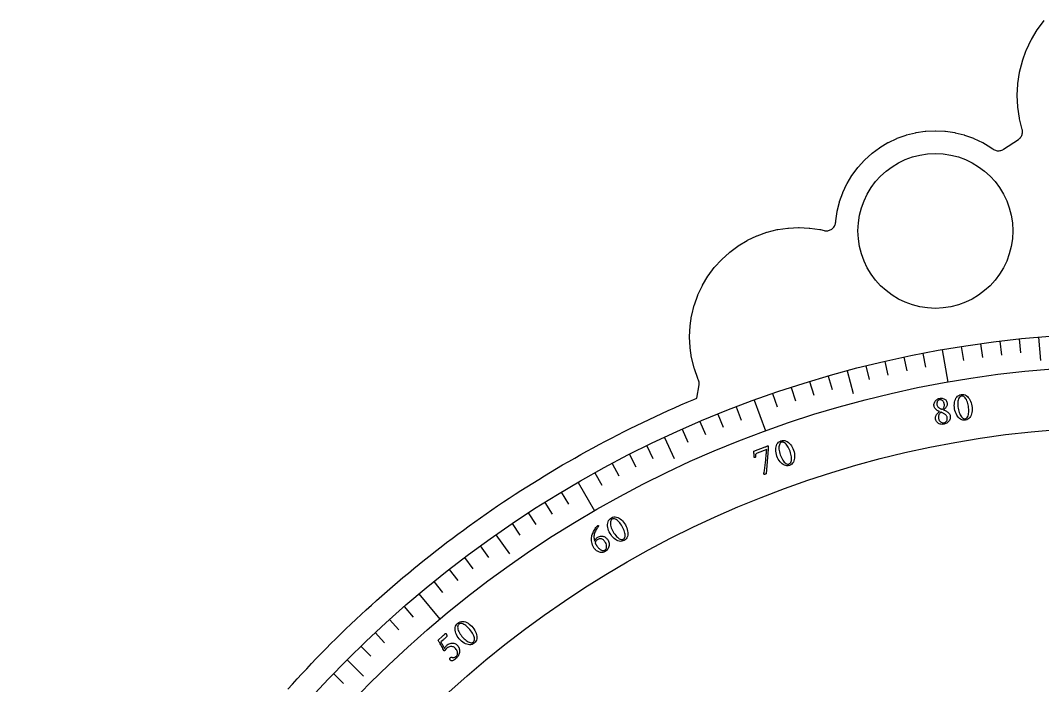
# Model space of a CAD drawing. Header units: millimetres. Extents: x -36.5 to 36.5, y -36.5 to 47.2.
# Drawn here: x -35.77 to -2.99, y 24.47 to 45.78 of the extents above; entities that cross this region are included whole.
import ezdxf

# ---------------------------------------------------------------- set-up
doc = ezdxf.new("R2010")
doc.units = ezdxf.units.MM
for name, color, linetype in [('CUT_INNER', 6, 'Continuous'), ('CUT_OUTER', 1, 'Continuous'), ('ENGRAVE', 7, 'Continuous'), ('ENGRAVE_FINE', 8, 'Continuous'), ('TEXT', 5, 'Continuous')]:
    doc.layers.add(name, color=color, linetype=linetype)

msp = doc.modelspace()

# ---------------------------------------------------------------- linework, layer by layer
at = {"layer": 'CUT_INNER'}
msp.add_circle((-6.424, 39.0373), 2.482, dxfattribs=at)
at = {"layer": 'CUT_OUTER'}
msp.add_lwpolyline([(-27.1946, 24.3455), (-27.0447, 24.5119), (-26.8938, 24.6774), (-26.7419, 24.8419), (-26.589, 25.0056), (-26.435, 25.1682), (-26.2801, 25.33), (-26.1242, 25.4907), (-25.9673, 25.6505), (-25.8094, 25.8094), (-25.6505, 25.9673), (-25.4907, 26.1242), (-25.33, 26.2801), (-25.1682, 26.435), (-25.0056, 26.589), (-24.8419, 26.7419), (-24.6774, 26.8938), (-24.5119, 27.0447), (-24.3455, 27.1946), (-24.1782, 27.3435), (-24.0099, 27.4913), (-23.8408, 27.6381), (-23.6708, 27.7839), (-23.4999, 27.9286), (-23.328, 28.0723), (-23.1554, 28.2149), (-22.9818, 28.3564), (-22.8074, 28.4969), (-22.6321, 28.6363), (-22.456, 28.7746), (-22.279, 28.9119), (-22.1012, 29.048), (-21.9225, 29.1831), (-21.743, 29.3171), (-21.5627, 29.4499), (-21.3816, 29.5817), (-21.1997, 29.7123), (-21.017, 29.8418), (-20.8335, 29.9702), (-20.6492, 30.0975), (-20.4641, 30.2236), (-20.2783, 30.3486), (-20.0917, 30.4725), (-19.9044, 30.5952), (-19.7163, 30.7168), (-19.5274, 30.8372), (-19.3378, 30.9564), (-19.1475, 31.0745), (-18.9565, 31.1914), (-18.7648, 31.3071), (-18.5723, 31.4216), (-18.3792, 31.535), (-18.1853, 31.6472), (-17.9908, 31.7582), (-17.7956, 31.868), (-17.5997, 31.9766), (-17.4032, 32.0839), (-17.206, 32.1901), (-17.0081, 32.2951), (-16.8097, 32.3988), (-16.6106, 32.5014), (-16.4108, 32.6027), (-16.2105, 32.7028), (-16.0095, 32.8016), (-15.8079, 32.8992), (-15.6058, 32.9956), (-15.403, 33.0907), (-15.1997, 33.1846), (-14.9958, 33.2773), (-14.7913, 33.3687), (-14.5863, 33.4588), (-14.3807, 33.5477), (-14.1746, 33.6353), (-14.0761, 33.6764), (-14.0054, 34.1006), (-14.0019, 34.1308), (-14.0015, 34.1611), (-14.0041, 34.1913), (-14.0098, 34.2211), (-14.0185, 34.2502), (-14.0301, 34.2782), (-14.0381, 34.2952), (-14.0438, 34.3088), (-14.1546, 34.6187), (-14.1589, 34.6328), (-14.2389, 34.9521), (-14.2418, 34.9665), (-14.29, 35.2921), (-14.2915, 35.3067), (-14.3076, 35.6354), (-14.3076, 35.6502), (-14.2915, 35.9789), (-14.29, 35.9935), (-14.2418, 36.3191), (-14.2389, 36.3335), (-14.1589, 36.6528), (-14.1546, 36.6669), (-14.0438, 36.9768), (-14.0381, 36.9904), (-13.8974, 37.2879), (-13.8905, 37.3009), (-13.7213, 37.5832), (-13.7131, 37.5954), (-13.517, 37.8598), (-13.5077, 37.8712), (-13.2866, 38.115), (-13.2762, 38.1255), (-13.0324, 38.3465), (-13.021, 38.3558), (-12.7566, 38.5519), (-12.7444, 38.5601), (-12.4621, 38.7293), (-12.4491, 38.7362), (-12.1516, 38.8769), (-12.138, 38.8826), (-11.8281, 38.9934), (-11.814, 38.9977), (-11.4947, 39.0777), (-11.4803, 39.0806), (-11.1547, 39.1288), (-11.1401, 39.1303), (-10.8114, 39.1464), (-10.7966, 39.1464), (-10.4679, 39.1303), (-10.4533, 39.1288), (-10.1277, 39.0806), (-10.1133, 39.0777), (-9.9944, 39.0479), (-9.9656, 39.0422), (-9.9363, 39.0393), (-9.9068, 39.0393), (-9.8775, 39.0422), (-9.8486, 39.0479), (-9.8205, 39.0565), (-9.7933, 39.0677), (-9.7673, 39.0816), (-9.7428, 39.098), (-9.7201, 39.1166), (-9.6993, 39.1375), (-9.6806, 39.1602), (-9.6642, 39.1847), (-9.6503, 39.2107), (-9.6391, 39.2379), (-9.6305, 39.266), (-9.6248, 39.2949), (-9.6219, 39.3242), (-9.6209, 39.3448), (-9.6195, 39.3594), (-9.5754, 39.6566), (-9.5725, 39.6711), (-9.4995, 39.9626), (-9.4952, 39.9766), (-9.394, 40.2595), (-9.3884, 40.2731), (-9.2599, 40.5448), (-9.2529, 40.5577), (-9.0985, 40.8155), (-9.0903, 40.8277), (-8.9113, 41.0691), (-8.902, 41.0804), (-8.7002, 41.3031), (-8.6898, 41.3135), (-8.4671, 41.5153), (-8.4558, 41.5246), (-8.2144, 41.7036), (-8.2022, 41.7118), (-7.9444, 41.8662), (-7.9315, 41.8732), (-7.6598, 42.0017), (-7.6462, 42.0073), (-7.3633, 42.1085), (-7.3493, 42.1128), (-7.0578, 42.1858), (-7.0433, 42.1887), (-6.7461, 42.2328), (-6.7315, 42.2342), (-6.4314, 42.2489), (-6.4166, 42.2489), (-6.1165, 42.2342), (-6.1019, 42.2328), (-5.8047, 42.1887), (-5.7902, 42.1858), (-5.4987, 42.1128), (-5.4847, 42.1085), (-5.2018, 42.0073), (-5.1882, 42.0017), (-4.9165, 41.8732), (-4.9036, 41.8662), (-4.6458, 41.7118), (-4.6336, 41.7036), (-4.581, 41.6646), (-4.5556, 41.6477), (-4.5286, 41.6334), (-4.5002, 41.622), (-4.4709, 41.6135), (-4.4408, 41.608), (-4.4104, 41.6057), (-4.3799, 41.6064), (-4.3496, 41.6102), (-4.3198, 41.6171), (-4.2909, 41.627), (-4.2632, 41.6398), (-4.2369, 41.6553), (-3.7616, 41.9695), (-3.7386, 41.9863), (-3.7174, 42.0052), (-3.698, 42.026), (-3.6807, 42.0485), (-3.6656, 42.0726), (-3.6528, 42.098), (-3.6425, 42.1245), (-3.6348, 42.1518), (-3.6297, 42.1798), (-3.6272, 42.2081), (-3.6275, 42.2365), (-3.6304, 42.2648), (-3.636, 42.2927), (-3.7213, 42.6331), (-3.7241, 42.6475), (-3.7766, 43.0014), (-3.7781, 43.0161), (-3.7956, 43.3734), (-3.7956, 43.3882), (-3.7781, 43.7455), (-3.7766, 43.7602), (-3.7241, 44.1141), (-3.7213, 44.1285), (-3.6343, 44.4756), (-3.6301, 44.4897), (-3.5095, 44.8265), (-3.5039, 44.8401), (-3.3509, 45.1636), (-3.344, 45.1765), (-3.16, 45.4834), (-3.1519, 45.4957), (-2.9387, 45.783)], dxfattribs=at)
at = {"layer": 'ENGRAVE'}
for points in [[(-3.1176, 35.6339), (-3.0522, 34.8867)], [(-6.2114, 35.2266), (-6.0291, 34.1925)], [(-9.258, 34.5512), (-9.0638, 33.8267)], [(-12.2341, 33.6128), (-11.8749, 32.6261)], [(-15.1171, 32.4186), (-14.8001, 31.7389)], [(-17.885, 30.9777), (-17.36, 30.0684)], [(-20.5168, 29.3011), (-20.0866, 28.6867)], [(-22.9925, 27.4014), (-22.3176, 26.5971)], [(-25.2932, 25.2932), (-24.7629, 24.7629)]]:
    msp.add_lwpolyline(points, dxfattribs=at)
for radius in [35.77, 35.77, 34.72, 32.77, 32.77]:
    msp.add_circle((0, 0), radius, dxfattribs=at)
at = {"layer": 'ENGRAVE_FINE'}
for points in [[(-4.9782, 35.4219), (-4.9156, 34.9763)], [(-4.3593, 35.5034), (-4.3044, 35.0567)], [(-3.739, 35.574), (-3.6919, 35.1265)], [(-6.8252, 35.1128), (-6.7394, 34.6711)], [(-5.5957, 35.3296), (-5.5253, 34.8852)], [(-8.0465, 34.8532), (-7.9453, 34.4148)], [(-7.437, 34.9883), (-7.3434, 34.5482)], [(-8.6535, 34.7075), (-8.5447, 34.2708)], [(-10.4581, 34.207), (-10.3266, 33.7767)], [(-9.8595, 34.3843), (-9.7355, 33.9518)], [(-11.6456, 33.8212), (-11.4991, 33.3957)], [(-11.0535, 34.0193), (-10.9145, 33.5913)], [(-13.3997, 33.1654), (-13.2311, 32.7481)], [(-12.8188, 33.3942), (-12.6576, 32.9741)], [(-13.9765, 32.9265), (-13.8006, 32.5122)], [(-14.549, 32.6775), (-14.3659, 32.2664)], [(-15.6805, 32.1499), (-15.4833, 31.7454)], [(-16.2392, 31.8713), (-16.0349, 31.4704)], [(-16.793, 31.583), (-16.5817, 31.1857)], [(-17.3416, 31.2851), (-17.1235, 30.8916)], [(-18.4229, 30.6609), (-18.1911, 30.2751)], [(-18.9552, 30.3347), (-18.7167, 29.9531)], [(-19.4817, 29.9992), (-19.2367, 29.6218)], [(-20.0023, 29.6547), (-19.7507, 29.2816)], [(-21.0251, 28.9385), (-20.7606, 28.5745)], [(-21.5269, 28.5672), (-21.2561, 28.2078)], [(-22.0222, 28.1871), (-21.7452, 27.8325)], [(-22.5108, 27.7985), (-22.2276, 27.4488)], [(-23.4672, 26.996), (-23.172, 26.6563)], [(-23.9348, 26.5823), (-23.6337, 26.2479)], [(-24.3951, 26.1605), (-24.0882, 25.8314)], [(-24.8479, 25.7308), (-24.5353, 25.4071)], [(-25.7308, 24.8479), (-25.4071, 24.5353)]]:
    msp.add_lwpolyline(points, dxfattribs=at)
at = {"layer": 'TEXT'}
for points in [[(-5.5958, 33.79), (-5.5513, 33.7938), (-5.5093, 33.7899), (-5.4697, 33.7784), (-5.4325, 33.7592), (-5.3982, 33.7336), (-5.3669, 33.7028), (-5.3388, 33.6667), (-5.3137, 33.6253), (-5.2921, 33.5798), (-5.2742, 33.5315), (-5.26, 33.4804), (-5.2495, 33.4265), (-5.243, 33.3719), (-5.2409, 33.3188), (-5.2432, 33.2674), (-5.25, 33.2175), (-5.261, 33.1703), (-5.2764, 33.1271), (-5.2961, 33.0879), (-5.3202, 33.0527), (-5.3486, 33.0227), (-5.3814, 32.9992), (-5.4186, 32.9822), (-5.4603, 32.9717), (-5.502, 32.9684), (-5.542, 32.9726), (-5.5804, 32.9843), (-5.617, 33.0035), (-5.6515, 33.0291), (-5.6831, 33.0598), (-5.7119, 33.0957), (-5.7379, 33.1367), (-5.7606, 33.1817), (-5.7796, 33.2296), (-5.7949, 33.2805), (-5.8064, 33.3342), (-5.8138, 33.3887), (-5.8167, 33.4417), (-5.8151, 33.4932), (-5.809, 33.5433), (-5.7983, 33.5906), (-5.783, 33.6339), (-5.763, 33.6732), (-5.7384, 33.7086), (-5.7093, 33.7387), (-5.6758, 33.7623), (-5.6379, 33.7794), (-5.5958, 33.79)], [(-6.2925, 33.6699), (-6.2638, 33.6738), (-6.2359, 33.6748), (-6.2087, 33.6727), (-6.1822, 33.6676), (-6.1571, 33.6595), (-6.134, 33.6486), (-6.1128, 33.6347), (-6.0935, 33.618), (-6.0769, 33.5984), (-6.0635, 33.5759), (-6.0533, 33.5504), (-6.0463, 33.5221), (-6.0435, 33.4979), (-6.0439, 33.4749), (-6.0476, 33.453), (-6.0544, 33.4321), (-6.0637, 33.4124), (-6.0743, 33.3937), (-6.0864, 33.3761), (-6.1, 33.3595), (-6.1142, 33.344), (-6.1281, 33.3296), (-6.1418, 33.3162), (-6.1552, 33.3038), (-6.1584, 33.3017), (-6.1592, 33.2997), (-6.1576, 33.2978), (-6.1538, 33.296), (-6.1322, 33.2884), (-6.1104, 33.2792), (-6.0884, 33.2683), (-6.0662, 33.2558), (-6.0447, 33.2418), (-6.0246, 33.2265), (-6.006, 33.2099), (-5.9888, 33.1921), (-5.9739, 33.1731), (-5.9621, 33.153), (-5.9535, 33.1319), (-5.9478, 33.1097), (-5.9444, 33.0783), (-5.9454, 33.0478), (-5.9509, 33.0182), (-5.9609, 32.9894), (-5.9747, 32.9622), (-5.9916, 32.9371), (-6.0116, 32.9142), (-6.0348, 32.8935), (-6.0603, 32.8756), (-6.0875, 32.8612), (-6.1165, 32.8501), (-6.1471, 32.8425), (-6.1806, 32.8379), (-6.2128, 32.8369), (-6.2438, 32.8394), (-6.2736, 32.8455), (-6.3015, 32.8549), (-6.327, 32.8674), (-6.35, 32.8831), (-6.3706, 32.902), (-6.3883, 32.9237), (-6.4026, 32.9479), (-6.4135, 32.9745), (-6.4211, 33.0037), (-6.4239, 33.0241), (-6.4243, 33.044), (-6.4222, 33.0634), (-6.4176, 33.0823), (-6.4111, 33.1005), (-6.4033, 33.118), (-6.3942, 33.1347), (-6.3837, 33.1506), (-6.3724, 33.1657), (-6.3609, 33.1799), (-6.349, 33.193), (-6.3369, 33.2052), (-6.3252, 33.2165), (-6.3145, 33.2266), (-6.3049, 33.2357), (-6.2964, 33.2438), (-6.2948, 33.2461), (-6.2945, 33.2479), (-6.2954, 33.2493), (-6.2976, 33.2503), (-6.3126, 33.2564), (-6.3284, 33.2641), (-6.3452, 33.2734), (-6.3628, 33.2842), (-6.3805, 33.2966), (-6.3972, 33.3103), (-6.4131, 33.3255), (-6.4281, 33.3422), (-6.4413, 33.3603), (-6.4521, 33.3798), (-6.4604, 33.4009), (-6.4661, 33.4235), (-6.4695, 33.4505), (-6.4689, 33.4773), (-6.4645, 33.5039), (-6.4561, 33.5302), (-6.4444, 33.5554), (-6.4299, 33.579), (-6.4126, 33.6008), (-6.3924, 33.6209), (-6.3699, 33.6384), (-6.3458, 33.6524), (-6.32, 33.6629), (-6.2925, 33.6699)], [(-6.2908, 33.6246), (-6.3125, 33.6179), (-6.3315, 33.6063), (-6.3477, 33.5898), (-6.3613, 33.5684), (-6.3713, 33.544), (-6.3768, 33.5185), (-6.378, 33.4918), (-6.3747, 33.4638), (-6.3689, 33.4411), (-6.3606, 33.4207), (-6.3498, 33.4028), (-6.3364, 33.3872), (-6.3215, 33.3737), (-6.3058, 33.362), (-6.2893, 33.352), (-6.272, 33.3437), (-6.255, 33.3366), (-6.2391, 33.3301), (-6.2243, 33.3242), (-6.2107, 33.319), (-6.2091, 33.3187), (-6.2072, 33.3186), (-6.205, 33.3188), (-6.2026, 33.3191), (-6.202, 33.3192), (-6.2016, 33.3193), (-6.2014, 33.3194), (-6.2013, 33.3194), (-6.1994, 33.3198), (-6.1978, 33.3204), (-6.1963, 33.3211), (-6.195, 33.3219), (-6.179, 33.3391), (-6.1652, 33.3576), (-6.1536, 33.3773), (-6.1443, 33.3983), (-6.1377, 33.4205), (-6.1343, 33.4437), (-6.1342, 33.468), (-6.1374, 33.4934), (-6.1417, 33.5119), (-6.1479, 33.5297), (-6.1559, 33.5468), (-6.1658, 33.5633), (-6.1772, 33.5786), (-6.1899, 33.592), (-6.204, 33.6038), (-6.2193, 33.6138), (-6.2358, 33.6213), (-6.2532, 33.6256), (-6.2715, 33.6267), (-6.2908, 33.6246)], [(-5.5814, 33.7443), (-5.607, 33.7369), (-5.6298, 33.7237), (-5.6495, 33.7047), (-5.6664, 33.68), (-5.6802, 33.6504), (-5.6912, 33.6171), (-5.6991, 33.58), (-5.7041, 33.5392), (-5.7062, 33.4955), (-5.7052, 33.45), (-5.7011, 33.4027), (-5.6941, 33.3536), (-5.6845, 33.3054), (-5.6727, 33.2598), (-5.6586, 33.2166), (-5.6423, 33.1758), (-5.6244, 33.1385), (-5.6052, 33.1057), (-5.585, 33.0773), (-5.5636, 33.0534), (-5.5415, 33.0349), (-5.5191, 33.0227), (-5.4963, 33.017), (-5.4732, 33.0177), (-5.4465, 33.0254), (-5.4232, 33.039), (-5.4034, 33.0585), (-5.387, 33.084), (-5.3739, 33.1143), (-5.3637, 33.1485), (-5.3566, 33.1866), (-5.3525, 33.2285), (-5.3512, 33.273), (-5.3525, 33.319), (-5.3564, 33.3663), (-5.3631, 33.4151), (-5.3722, 33.4638), (-5.3834, 33.5095), (-5.3968, 33.5523), (-5.4124, 33.5922), (-5.4297, 33.6284), (-5.4484, 33.6602), (-5.4684, 33.6876), (-5.4897, 33.7106), (-5.512, 33.7283), (-5.5347, 33.7398), (-5.5578, 33.7451), (-5.5814, 33.7443)], [(-6.1531, 32.8884), (-6.1242, 32.8963), (-6.0993, 32.9084), (-6.0785, 32.9249), (-6.0616, 32.9456), (-6.0494, 32.9695), (-6.0423, 32.9957), (-6.0404, 33.0241), (-6.0436, 33.0548), (-6.0485, 33.0737), (-6.056, 33.0916), (-6.0662, 33.1083), (-6.0791, 33.124), (-6.0936, 33.1386), (-6.109, 33.1521), (-6.1252, 33.1643), (-6.1422, 33.1754), (-6.1593, 33.1854), (-6.1756, 33.1942), (-6.1913, 33.2019), (-6.2062, 33.2085), (-6.2194, 33.2139), (-6.2299, 33.2181), (-6.2376, 33.2212), (-6.2426, 33.2231), (-6.2453, 33.2238), (-6.2475, 33.2242), (-6.2494, 33.2243), (-6.2509, 33.2242), (-6.2527, 33.2238), (-6.2541, 33.2233), (-6.2552, 33.2227), (-6.2559, 33.222), (-6.277, 33.2006), (-6.2943, 33.1788), (-6.308, 33.1565), (-6.3179, 33.1337), (-6.3242, 33.1097), (-6.327, 33.084), (-6.3264, 33.0563), (-6.3223, 33.0268), (-6.3162, 33.0021), (-6.3079, 32.9797), (-6.2974, 32.9597), (-6.2847, 32.942), (-6.2704, 32.9267), (-6.2551, 32.9139), (-6.2389, 32.9035), (-6.2218, 32.8956), (-6.2043, 32.8901), (-6.187, 32.887), (-6.1699, 32.8865), (-6.1531, 32.8884)], [(-11.8794, 32.1129), (-11.8672, 32.1175), (-11.8547, 32.1225), (-11.8418, 32.1279), (-11.8285, 32.1338), (-11.8163, 32.1391), (-11.8069, 32.1433), (-11.8003, 32.1461), (-11.7964, 32.1477), (-11.7929, 32.1482), (-11.7897, 32.1469), (-11.787, 32.144), (-11.7848, 32.1393), (-11.783, 32.1322), (-11.7822, 32.1235), (-11.7824, 32.1131), (-11.7836, 32.1011), (-11.7853, 32.0879), (-11.787, 32.0744), (-11.7887, 32.0604), (-11.7904, 32.0459), (-11.8556, 31.2487), (-11.8571, 31.2463), (-11.8594, 31.2441), (-11.8625, 31.2421), (-11.8664, 31.2404), (-11.8737, 31.2381), (-11.882, 31.2364), (-11.8915, 31.2352), (-11.902, 31.2346), (-11.9119, 31.2348), (-11.9194, 31.2362), (-11.9246, 31.2388), (-11.9275, 31.2425), (-11.9212, 31.2731), (-11.915, 31.3065), (-11.909, 31.3427), (-11.9032, 31.3816), (-11.8974, 31.4224), (-11.8917, 31.4642), (-11.8861, 31.507), (-11.8805, 31.5508), (-11.8751, 31.5949), (-11.8701, 31.6386), (-11.8653, 31.6817), (-11.8608, 31.7244), (-11.8567, 31.7659), (-11.8528, 31.8054), (-11.8492, 31.8429), (-11.8459, 31.8785), (-11.8429, 31.9113), (-11.8402, 31.9407), (-11.8378, 31.9666), (-11.8357, 31.9891), (-11.834, 32.0073), (-11.8328, 32.0202), (-11.8321, 32.028), (-11.8318, 32.0306), (-12.1424, 31.9142), (-12.1589, 31.9063), (-12.1721, 31.8965), (-12.1821, 31.8847), (-12.1889, 31.8711), (-12.1931, 31.8549), (-12.1954, 31.8357), (-12.1958, 31.8136), (-12.1944, 31.7884), (-12.1946, 31.7847), (-12.1966, 31.7812), (-12.2006, 31.7781), (-12.2065, 31.7753), (-12.2087, 31.7747), (-12.2116, 31.7741), (-12.2151, 31.7736), (-12.2193, 31.7732), (-12.2235, 31.773), (-12.2272, 31.773), (-12.2304, 31.7732), (-12.233, 31.7736), (-12.2345, 31.8014), (-12.2364, 31.8294), (-12.2385, 31.8574), (-12.241, 31.8857), (-12.2436, 31.9124), (-12.2461, 31.9358), (-12.2485, 31.956), (-12.2508, 31.973)], [(-11.3783, 32.305), (-11.3352, 32.3164), (-11.2931, 32.3199), (-11.2521, 32.3154), (-11.2122, 32.303), (-11.1739, 32.2838), (-11.1378, 32.2588), (-11.1038, 32.2281), (-11.072, 32.1917), (-11.0428, 32.1507), (-11.0168, 32.1063), (-10.9939, 32.0584), (-10.9741, 32.0071), (-10.9583, 31.9545), (-10.947, 31.9026), (-10.9404, 31.8515), (-10.9384, 31.8012), (-10.9411, 31.7528), (-10.9487, 31.7076), (-10.9613, 31.6656), (-10.9789, 31.6267), (-11.0016, 31.5922), (-11.0298, 31.5634), (-11.0636, 31.5402), (-11.1028, 31.5226), (-11.1433, 31.5121), (-11.1835, 31.5093), (-11.2233, 31.5142), (-11.2627, 31.5268), (-11.3011, 31.546), (-11.3375, 31.5707), (-11.3721, 31.601), (-11.4048, 31.6369), (-11.4351, 31.6773), (-11.4621, 31.7212), (-11.486, 31.7686), (-11.5066, 31.8195), (-11.5234, 31.8719), (-11.5354, 31.9236), (-11.5428, 31.9746), (-11.5455, 32.0249), (-11.5431, 32.0734), (-11.5356, 32.1187), (-11.5227, 32.1609), (-11.5046, 32.2), (-11.4812, 32.2347), (-11.4523, 32.2638), (-11.418, 32.2872), (-11.3783, 32.305)], [(-11.3562, 32.2624), (-11.3802, 32.2507), (-11.4003, 32.2338), (-11.4165, 32.2117), (-11.4287, 32.1843), (-11.4373, 32.1528), (-11.4422, 32.1181), (-11.4437, 32.0802), (-11.4415, 32.0391), (-11.4359, 31.9958), (-11.427, 31.9512), (-11.4148, 31.9053), (-11.3994, 31.8581), (-11.3816, 31.8124), (-11.362, 31.7694), (-11.3407, 31.7293), (-11.3175, 31.692), (-11.2934, 31.6584), (-11.2688, 31.6294), (-11.244, 31.605), (-11.2187, 31.5851), (-11.1937, 31.5707), (-11.1695, 31.5627), (-11.1461, 31.561), (-11.1235, 31.5657), (-11.0985, 31.5779), (-11.078, 31.5953), (-11.0619, 31.618), (-11.0502, 31.6459), (-11.0425, 31.6781), (-11.0384, 31.7135), (-11.038, 31.7522), (-11.0412, 31.7942), (-11.0477, 31.8383), (-11.0569, 31.8833), (-11.0691, 31.9293), (-11.0841, 31.9762), (-11.1015, 32.0225), (-11.1205, 32.0656), (-11.1411, 32.1054), (-11.1634, 32.142), (-11.1867, 32.1746), (-11.2106, 32.2027), (-11.2351, 32.2262), (-11.2601, 32.2451), (-11.2851, 32.2587), (-11.3095, 32.2661), (-11.3332, 32.2674), (-11.3562, 32.2624)], [(-16.8152, 29.8384), (-16.7747, 29.8571), (-16.7338, 29.8678), (-16.6927, 29.8705), (-16.6512, 29.8653), (-16.6102, 29.853), (-16.5703, 29.8347), (-16.5315, 29.8103), (-16.4938, 29.78), (-16.4579, 29.7447), (-16.4246, 29.7055), (-16.3937, 29.6623), (-16.3654, 29.6152), (-16.3406, 29.5661), (-16.3206, 29.517), (-16.3052, 29.4678), (-16.2944, 29.4186), (-16.2887, 29.3705), (-16.2884, 29.3247), (-16.2935, 29.2811), (-16.304, 29.2398), (-16.3204, 29.2019), (-16.3432, 29.1686), (-16.3724, 29.1399), (-16.4079, 29.1157), (-16.446, 29.0984), (-16.4851, 29.0886), (-16.5251, 29.0865), (-16.5662, 29.092), (-16.6073, 29.1043), (-16.6475, 29.1223), (-16.6868, 29.1462), (-16.7253, 29.1758), (-16.762, 29.2103), (-16.7963, 29.2489), (-16.828, 29.2914), (-16.8572, 29.338), (-16.8828, 29.3867), (-16.9036, 29.4355), (-16.9198, 29.4845), (-16.9311, 29.5336), (-16.9373, 29.5817), (-16.9377, 29.6276), (-16.9324, 29.6714), (-16.9213, 29.7131), (-16.9043, 29.7513), (-16.8809, 29.785), (-16.8512, 29.814), (-16.8152, 29.8384)], [(-17.2538, 29.2199), (-17.225, 29.2351), (-17.1969, 29.2462), (-17.1697, 29.2531), (-17.1432, 29.2559), (-17.1177, 29.2554), (-17.0933, 29.2521), (-17.07, 29.2462), (-17.0479, 29.2376), (-17.0271, 29.2269), (-17.0077, 29.2148), (-16.9896, 29.2014), (-16.973, 29.1866), (-16.958, 29.1711), (-16.9448, 29.1558), (-16.9335, 29.1407), (-16.924, 29.1258), (-16.9083, 29.0945), (-16.897, 29.062), (-16.8901, 29.0284), (-16.8875, 28.9937), (-16.8891, 28.959), (-16.8947, 28.9254), (-16.9044, 28.8928), (-16.918, 28.8613), (-16.9357, 28.8319), (-16.9573, 28.8056), (-16.9828, 28.7824), (-17.0124, 28.7622), (-17.0374, 28.7492), (-17.0628, 28.7398), (-17.0887, 28.7337), (-17.115, 28.7312), (-17.1413, 28.7316), (-17.1673, 28.7347), (-17.1928, 28.7404), (-17.2179, 28.7488), (-17.2424, 28.7595), (-17.2658, 28.7722), (-17.2883, 28.7869), (-17.3098, 28.8036), (-17.3299, 28.8219), (-17.348, 28.8412), (-17.3642, 28.8616), (-17.3784, 28.8831), (-17.4019, 28.926), (-17.4212, 28.9697), (-17.4365, 29.0144), (-17.4477, 29.06), (-17.4544, 29.1058), (-17.4566, 29.1511), (-17.4541, 29.1959), (-17.447, 29.2402), (-17.4387, 29.2737), (-17.4285, 29.3073), (-17.4161, 29.3409), (-17.4017, 29.3745), (-17.3858, 29.4076), (-17.3687, 29.4396), (-17.3506, 29.4705), (-17.3314, 29.5002), (-17.3115, 29.5282), (-17.2915, 29.5538), (-17.2713, 29.577), (-17.2509, 29.5977), (-17.2468, 29.5991), (-17.2424, 29.5983), (-17.2377, 29.5956), (-17.2329, 29.5907), (-17.2283, 29.5852), (-17.2246, 29.5805), (-17.2217, 29.5765), (-17.2196, 29.5733), (-17.2345, 29.5562), (-17.25, 29.5372), (-17.266, 29.5164), (-17.2825, 29.4937), (-17.2989, 29.4692), (-17.3142, 29.443), (-17.3287, 29.415), (-17.3421, 29.3853), (-17.3538, 29.3539), (-17.3631, 29.321), (-17.3698, 29.2866), (-17.3741, 29.2506), (-17.3752, 29.2132), (-17.3724, 29.1743), (-17.3659, 29.134), (-17.3555, 29.0921), (-17.3469, 29.1124), (-17.3367, 29.1319), (-17.3248, 29.1505), (-17.3112, 29.1683), (-17.2968, 29.1846), (-17.2825, 29.1986), (-17.2681, 29.2104), (-17.2538, 29.2199)], [(-16.786, 29.8003), (-16.8076, 29.7846), (-16.8244, 29.7644), (-16.8365, 29.7398), (-16.8439, 29.7108), (-16.8468, 29.6783), (-16.8457, 29.6433), (-16.8405, 29.6057), (-16.8312, 29.5656), (-16.8182, 29.5239), (-16.8017, 29.4815), (-16.7817, 29.4384), (-16.7583, 29.3946), (-16.7328, 29.3527), (-16.7061, 29.3138), (-16.6781, 29.278), (-16.6489, 29.2453), (-16.6192, 29.2164), (-16.59, 29.1921), (-16.5613, 29.1723), (-16.533, 29.1572), (-16.5059, 29.1473), (-16.4807, 29.1436), (-16.4573, 29.146), (-16.4358, 29.1545), (-16.4133, 29.1709), (-16.3961, 29.1916), (-16.3842, 29.2167), (-16.3775, 29.2463), (-16.3756, 29.2793), (-16.3777, 29.3149), (-16.384, 29.3531), (-16.3945, 29.3939), (-16.4085, 29.4362), (-16.4254, 29.4789), (-16.4454, 29.5221), (-16.4683, 29.5657), (-16.4935, 29.6083), (-16.5197, 29.6474), (-16.5469, 29.683), (-16.5752, 29.7152), (-16.6038, 29.7432), (-16.6322, 29.7667), (-16.6604, 29.7856), (-16.6883, 29.8), (-16.7153, 29.809), (-16.7406, 29.8121), (-16.7642, 29.8092), (-16.786, 29.8003)], [(-17.3356, 29.038), (-17.3312, 29.0282), (-17.3266, 29.0184), (-17.3217, 29.0085), (-17.3167, 28.9986), (-17.3114, 28.9887), (-17.306, 28.9788), (-17.3005, 28.9691), (-17.2948, 28.9594), (-17.283, 28.9408), (-17.27, 28.9224), (-17.2557, 28.9041), (-17.2402, 28.886), (-17.2238, 28.8687), (-17.2067, 28.8526), (-17.189, 28.838), (-17.1707, 28.8246), (-17.152, 28.8131), (-17.1332, 28.8037), (-17.1144, 28.7967), (-17.0955, 28.7919), (-17.0768, 28.7899), (-17.0588, 28.7912), (-17.0415, 28.7958), (-17.0248, 28.8038), (-17.0014, 28.8219), (-16.9839, 28.8448), (-16.9726, 28.8725), (-16.9673, 28.9051), (-16.968, 28.9404), (-16.9748, 28.9763), (-16.9876, 29.0129), (-17.0066, 29.0502), (-17.0212, 29.0731), (-17.0371, 29.0942), (-17.0543, 29.1133), (-17.0728, 29.1306), (-17.0924, 29.1453), (-17.1129, 29.1568), (-17.1343, 29.165), (-17.1566, 29.1701), (-17.1797, 29.1712), (-17.2034, 29.1678), (-17.2276, 29.1598), (-17.2524, 29.1472), (-17.2645, 29.1395), (-17.2766, 29.1304), (-17.2888, 29.12), (-17.3011, 29.1084), (-17.3125, 29.0947), (-17.3221, 29.0785), (-17.3298, 29.0595), (-17.3356, 29.038)], [(-21.7411, 26.4651), (-21.7045, 26.4906), (-21.6661, 26.5083), (-21.6261, 26.5181), (-21.5843, 26.5201), (-21.5418, 26.5151), (-21.4993, 26.504), (-21.4568, 26.4868), (-21.4145, 26.4635), (-21.373, 26.4349), (-21.3334, 26.4021), (-21.2955, 26.3649), (-21.2594, 26.3234), (-21.2265, 26.2794), (-21.1982, 26.2345), (-21.1745, 26.1888), (-21.1553, 26.1422), (-21.1413, 26.0958), (-21.1331, 26.0507), (-21.1306, 26.0069), (-21.1337, 25.9644), (-21.1433, 25.9242), (-21.16, 25.8875), (-21.1837, 25.8541), (-21.2146, 25.8242), (-21.2491, 25.8005), (-21.2858, 25.7841), (-21.3249, 25.7751), (-21.3663, 25.7734), (-21.4089, 25.7783), (-21.4516, 25.7891), (-21.4945, 25.8057), (-21.5375, 25.8282), (-21.5797, 25.8559), (-21.6201, 25.8879), (-21.6588, 25.9243), (-21.6956, 25.9651), (-21.7292, 26.0086), (-21.7583, 26.053), (-21.7826, 26.0984), (-21.8024, 26.1448), (-21.8167, 26.1911), (-21.8251, 26.2363), (-21.8275, 26.2804), (-21.8239, 26.3233), (-21.8137, 26.3639), (-21.7965, 26.4011), (-21.7723, 26.4349), (-21.7411, 26.4651)], [(-21.7058, 26.4327), (-21.7243, 26.4135), (-21.7374, 26.3907), (-21.745, 26.3644), (-21.7472, 26.3345), (-21.7444, 26.302), (-21.7372, 26.2677), (-21.7256, 26.2316), (-21.7095, 26.1937), (-21.6894, 26.1549), (-21.6658, 26.116), (-21.6387, 26.077), (-21.608, 26.038), (-21.5757, 26.0011), (-21.5426, 25.9674), (-21.5088, 25.9371), (-21.4743, 25.9099), (-21.4401, 25.8866), (-21.4071, 25.8678), (-21.3754, 25.8533), (-21.3449, 25.8433), (-21.3165, 25.8383), (-21.291, 25.839), (-21.2684, 25.8454), (-21.2488, 25.8576), (-21.2295, 25.8776), (-21.2161, 25.901), (-21.2087, 25.9278), (-21.2073, 25.958), (-21.2111, 25.9909), (-21.2194, 26.0256), (-21.2322, 26.0621), (-21.2496, 26.1005), (-21.2707, 26.1397), (-21.2949, 26.1788), (-21.322, 26.2179), (-21.3521, 26.2568), (-21.3843, 26.2944), (-21.4169, 26.3284), (-21.4499, 26.3587), (-21.4834, 26.3855), (-21.5164, 26.4082), (-21.5485, 26.4264), (-21.5795, 26.4401), (-21.6095, 26.4493), (-21.6376, 26.4535), (-21.6631, 26.4522), (-21.6858, 26.4452), (-21.7058, 26.4327)], [(-22.0818, 25.7661), (-22.0522, 25.7886), (-22.0221, 25.8059), (-21.9913, 25.818), (-21.96, 25.825), (-21.9289, 25.8275), (-21.8987, 25.8263), (-21.8694, 25.8213), (-21.841, 25.8127), (-21.8143, 25.8009), (-21.7901, 25.7864), (-21.7685, 25.7693), (-21.7494, 25.7494), (-21.73, 25.7237), (-21.7142, 25.6969), (-21.7023, 25.669), (-21.694, 25.64), (-21.689, 25.6105), (-21.6871, 25.581), (-21.6881, 25.5516), (-21.6922, 25.5222), (-21.699, 25.4932), (-21.7083, 25.465), (-21.7201, 25.4375), (-21.7343, 25.4109), (-21.7507, 25.3855), (-21.7689, 25.3617), (-21.7889, 25.3396), (-21.8108, 25.3192), (-21.8211, 25.3109), (-21.8332, 25.3023), (-21.847, 25.2933), (-21.8626, 25.284), (-21.8791, 25.2753), (-21.8956, 25.2679), (-21.9122, 25.2619), (-21.9287, 25.2573), (-21.9327, 25.2574), (-21.938, 25.258), (-21.9447, 25.2592), (-21.9527, 25.2609), (-21.961, 25.2634), (-21.9684, 25.267), (-21.9749, 25.2715), (-21.9805, 25.2769), (-21.9884, 25.2876), (-21.9938, 25.2985), (-21.9969, 25.3099), (-21.9975, 25.3215), (-21.996, 25.3328), (-21.9927, 25.3428), (-21.9875, 25.3515), (-21.9805, 25.359), (-21.9702, 25.3662), (-21.9594, 25.3705), (-21.9479, 25.372), (-21.9358, 25.3707), (-21.9236, 25.3681), (-21.9116, 25.3661), (-21.9, 25.3645), (-21.8888, 25.3634), (-21.8759, 25.3632), (-21.8633, 25.3647), (-21.8509, 25.3678), (-21.8387, 25.3726), (-21.827, 25.3785), (-21.8159, 25.385), (-21.8055, 25.3922), (-21.7957, 25.4), (-21.7835, 25.412), (-21.7728, 25.4259), (-21.7636, 25.4417), (-21.7558, 25.4593), (-21.7504, 25.4786), (-21.748, 25.4994), (-21.7487, 25.5216), (-21.7525, 25.5454), (-21.7601, 25.5703), (-21.7724, 25.5962), (-21.7893, 25.6229), (-21.8109, 25.6506), (-21.8252, 25.6655), (-21.8418, 25.6791), (-21.8606, 25.6913), (-21.8816, 25.7021), (-21.9044, 25.7107), (-21.9284, 25.716), (-21.9537, 25.718), (-21.9802, 25.7168), (-22.0076, 25.7112), (-22.0354, 25.7002), (-22.0635, 25.6837), (-22.092, 25.6618), (-22.1005, 25.654), (-22.1098, 25.6444), (-22.1201, 25.6331), (-22.1313, 25.62), (-22.1419, 25.6068), (-22.1504, 25.595), (-22.1569, 25.5847), (-22.1613, 25.5757), (-22.163, 25.5748), (-22.1652, 25.5744), (-22.1677, 25.5746), (-22.1707, 25.5755), (-22.1738, 25.5768), (-22.1766, 25.5784), (-22.1791, 25.5804), (-22.1814, 25.5828), (-22.1997, 25.6149), (-22.2179, 25.6471), (-22.2361, 25.6793), (-22.2543, 25.7115), (-22.2722, 25.7432), (-22.2894, 25.7738), (-22.306, 25.8033), (-22.322, 25.8317), (-22.337, 25.8582), (-22.3507, 25.882), (-22.3631, 25.9032), (-22.3741, 25.9217), (-22.2276, 26.0475), (-22.2174, 26.0564), (-22.2073, 26.0656), (-22.1973, 26.0752), (-22.1874, 26.0851), (-22.178, 26.0949), (-22.1696, 26.104), (-22.1621, 26.1124), (-22.1555, 26.1201), (-22.1502, 26.1265), (-22.1463, 26.1311), (-22.1441, 26.1338), (-22.1433, 26.1347), (-22.1396, 26.1354), (-22.1362, 26.136), (-22.1331, 26.1365), (-22.1303, 26.1371), (-22.1278, 26.1373), (-22.1255, 26.1368), (-22.1235, 26.1358), (-22.1216, 26.1341), (-22.1201, 26.1318), (-22.118, 26.1279), (-22.1153, 26.1224), (-22.112, 26.1154), (-22.1085, 26.1073), (-22.1052, 26.0985), (-22.1019, 26.0891), (-22.0988, 26.0791), (-22.0961, 26.0689), (-22.0941, 26.0588), (-22.0929, 26.0491), (-22.0924, 26.0395), (-22.1023, 26.0294), (-22.1132, 26.0185), (-22.125, 26.0066), (-22.1379, 25.9939), (-22.1521, 25.9804), (-22.1677, 25.966), (-22.1848, 25.9507), (-22.2033, 25.9346), (-22.2865, 25.8632), (-22.272, 25.8372), (-22.2573, 25.8111), (-22.2423, 25.7849), (-22.2271, 25.7585), (-22.2121, 25.7324), (-22.1976, 25.7067), (-22.1836, 25.6816), (-22.1702, 25.657), (-22.1627, 25.6702), (-22.1533, 25.6844), (-22.1421, 25.6997), (-22.129, 25.716), (-22.1156, 25.7318), (-22.1032, 25.7454), (-22.092, 25.7568), (-22.0818, 25.7661)]]:
    msp.add_lwpolyline(points, close=True, dxfattribs=at)

doc.saveas('drawing.dxf')
